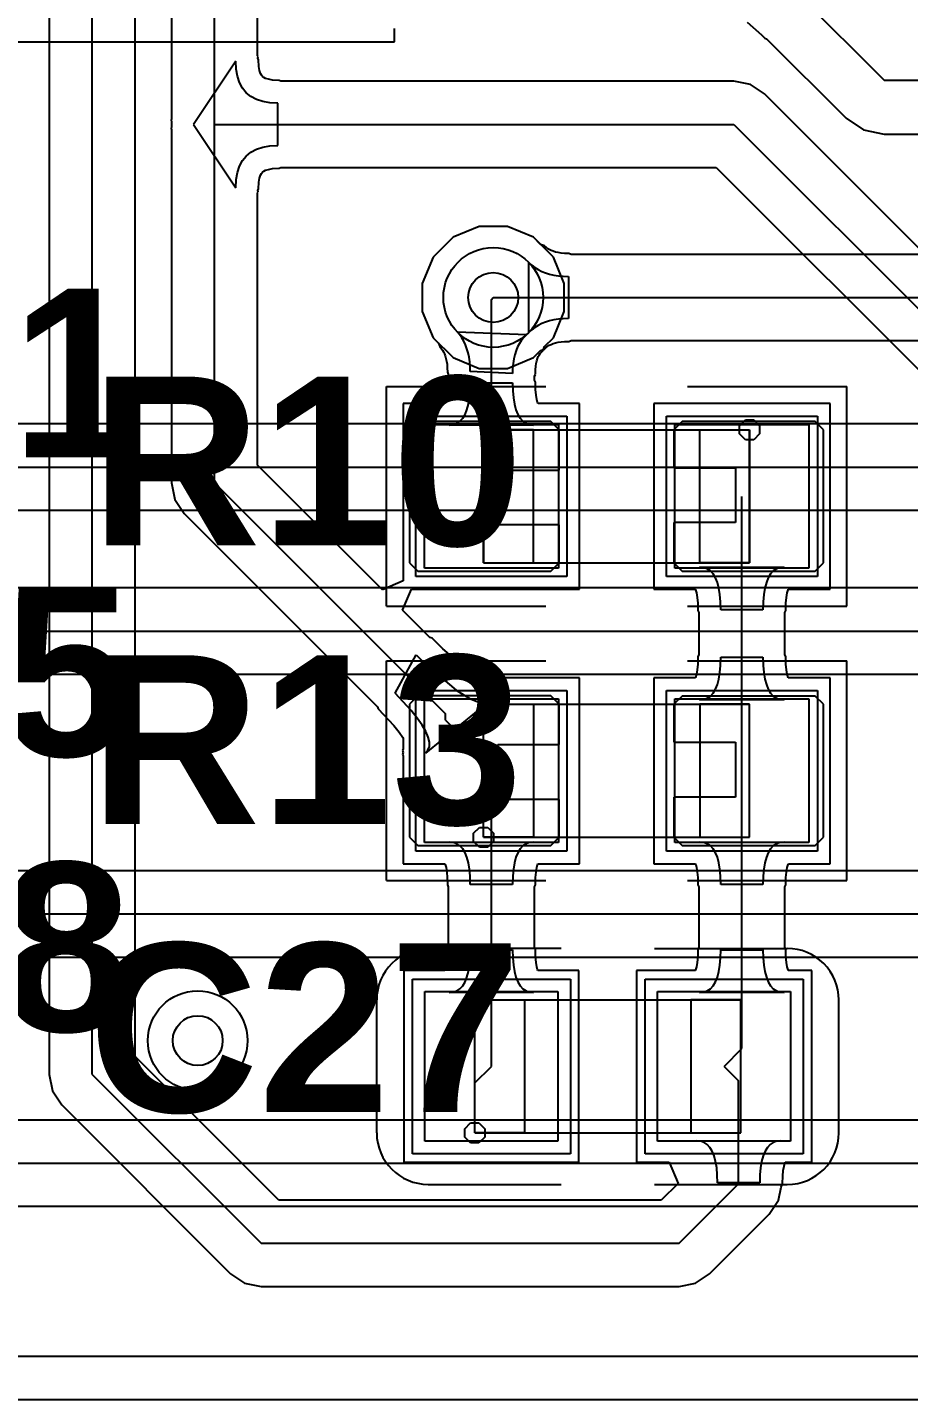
# Model space of a CAD drawing. Extents: x -53 to 82, y -68 to 38.
# Drawn here: x 39.49 to 44.79, y 0 to 8.25 of the extents above; entities that cross this region are included whole.
import ezdxf

# ---------------------------------------------------------------- set-up
doc = ezdxf.new("R2010")
doc.units = 0
for name, color, linetype in [('BOTTOM_LAYER', 5, 'CONTINUOUS'), ('KEEP-OUT_LAYER', 6, 'CONTINUOUS'), ('MECHANICAL_15', 56, 'CONTINUOUS'), ('TOP_LAYER', 1, 'CONTINUOUS'), ('TOP_OVERLAY', 2, 'CONTINUOUS'), ('TOP_PASTE', 8, 'CONTINUOUS'), ('TOP_SOLDER', 216, 'CONTINUOUS')]:
    doc.layers.add(name, color=color, linetype=linetype)
doc.styles.add('ARIAL_BOLD', font='', dxfattribs={"height": 0.2})
doc.styles.get('ARIAL_BOLD').set_extended_font_data('Arial', bold=True)

msp = doc.modelspace()

# ---------------------------------------------------------------- linework, layer by layer
at = {"layer": 'BOTTOM_LAYER'}
for p, q in [((42.2061, 7.0564), (42.0491, 6.9914)), ((42.3759, 7.0564), (42.2061, 7.0564)), ((42.5329, 6.9914), (42.3759, 7.0564)), ((42.0491, 6.9914), (41.929, 6.8713)), ((42.5754, 6.9488), (42.5329, 6.9914)), ((42.5987, 6.9402), (42.5754, 6.9488)), ((42.6108, 6.929), (42.5987, 6.9402)), ((41.929, 6.8713), (41.864, 6.7143)), ((42.6189, 6.9228), (42.6108, 6.929)), ((42.6281, 6.9171), (42.6189, 6.9228)), ((42.6386, 6.9118), (42.6281, 6.9171)), ((42.6508, 6.907), (42.6386, 6.9118)), ((42.6649, 6.9027), (42.6508, 6.907)), ((42.6811, 6.8991), (42.6649, 6.9027)), ((42.6995, 6.8963), (42.6811, 6.8991)), ((42.7201, 6.8945), (42.6995, 6.8963)), ((42.7465, 6.8938), (42.7201, 6.8945)), ((42.7587, 6.8884), (42.7465, 6.8938)), ((52.2826, 6.8884), (42.7587, 6.8884)), ((42.5052, 6.4194), (42.5052, 6.8394)), ((42.5052, 6.8394), (42.5223, 6.8236)), ((42.5223, 6.8236), (42.5408, 6.8095)), ((42.5408, 6.8095), (42.5608, 6.7971)), ((42.5608, 6.7971), (42.5823, 6.7863)), ((42.5823, 6.7863), (42.6053, 6.7771)), ((42.6053, 6.7771), (42.6298, 6.7697)), ((42.6298, 6.7697), (42.6558, 6.7639)), ((41.864, 6.7143), (41.864, 6.5445)), ((42.6558, 6.7639), (42.6833, 6.7597)), ((42.6833, 6.7597), (42.7123, 6.7572)), ((42.7123, 6.7572), (42.7428, 6.7564)), ((42.7428, 6.7564), (42.7428, 6.5024)), ((42.291, 6.6294), (52.3898, 6.6294)), ((41.864, 6.5445), (41.929, 6.3875)), ((42.5408, 6.4493), (42.5223, 6.4352)), ((42.5608, 6.4617), (42.5408, 6.4493)), ((42.5823, 6.4725), (42.5608, 6.4617)), ((42.6053, 6.4817), (42.5823, 6.4725)), ((42.6298, 6.4891), (42.6053, 6.4817)), ((42.6558, 6.4949), (42.6298, 6.4891)), ((42.6833, 6.4991), (42.6558, 6.4949)), ((42.7123, 6.5016), (42.6833, 6.4991)), ((42.7428, 6.5024), (42.7123, 6.5016)), ((41.929, 6.3875), (42.0491, 6.2674)), ((42.5223, 6.4352), (42.5052, 6.4194)), ((42.6508, 6.3518), (42.6649, 6.3561)), ((42.6649, 6.3561), (42.6811, 6.3597)), ((42.6811, 6.3597), (42.6995, 6.3625)), ((42.6995, 6.3625), (42.7201, 6.3643)), ((42.7201, 6.3643), (42.7465, 6.365)), ((42.7465, 6.365), (42.7587, 6.3704)), ((42.7587, 6.3704), (52.3898, 6.3704)), ((42.5329, 6.2674), (42.5754, 6.31)), ((42.5754, 6.31), (42.5987, 6.3186)), ((42.5987, 6.3186), (42.6108, 6.3298)), ((42.6108, 6.3298), (42.6189, 6.336)), ((42.6189, 6.336), (42.6281, 6.3417)), ((42.6281, 6.3417), (42.6386, 6.347)), ((42.6386, 6.347), (42.6508, 6.3518)), ((42.0491, 6.2674), (42.2061, 6.2024)), ((42.2061, 6.2024), (42.3759, 6.2024)), ((42.3759, 6.2024), (42.5329, 6.2674)), ((55.1339, 5.8686), (38.5413, 5.8686)), ((38.434, 5.6096), (55.2412, 5.6096)), ((38.434, 5.3506), (55.2412, 5.3506)), ((54.1423, 4.8818), (31.0388, 4.8818)), ((30.2768, 4.6228), (54.61, 4.6228)), ((31.0388, 4.3638), (54.1423, 4.3638)), ((44.9475, 3.18), (38.3794, 3.18)), ((38.3794, 2.921), (45.4152, 2.921)), ((38.5835, 2.662), (44.9475, 2.662)), ((54.2067, 1.6814), (27.5949, 1.6814)), ((27.4876, 1.4224), (54.6608, 1.4224)), ((27.4876, 1.1634), (54.1764, 1.1634)), ((78.5512, 0.259), (8.3312, 0.259))]:
    msp.add_line(p, q, dxfattribs=at)
for centre, radius in [((42.291, 6.6294), 0.3), ((42.291, 6.6294), 0.15), ((40.513, 2.159), 0.3), ((40.513, 2.159), 0.15)]:
    msp.add_circle(centre, radius, dxfattribs=at)
at = {"layer": 'KEEP-OUT_LAYER'}
msp.add_line((3.0223, 0), (78.5512, 0), dxfattribs=at)
at = {"layer": 'MECHANICAL_15'}
for p, q in [((43.7732, 5.858), (43.8083, 5.8932)), ((43.8083, 5.8932), (43.858, 5.8932)), ((43.858, 5.8932), (43.8931, 5.858)), ((42.2331, 5.8331), (43.8331, 5.8331)), ((42.2331, 5.0331), (42.2331, 5.8331)), ((42.2331, 5.8331), (42.2331, 5.8331)), ((42.2331, 5.8331), (42.2331, 5.0331)), ((42.5331, 5.8331), (42.2331, 5.8331)), ((42.5331, 5.0331), (42.5331, 5.8331)), ((43.5331, 5.0331), (43.5331, 5.8331)), ((43.5331, 5.8331), (43.8331, 5.8331)), ((43.7732, 5.8332), (43.7732, 5.858)), ((43.7732, 5.8332), (43.7732, 5.8332)), ((43.7732, 5.8084), (43.7732, 5.8332)), ((43.8083, 5.7732), (43.7732, 5.8084)), ((43.8331, 5.0331), (43.8331, 5.8331)), ((43.8331, 5.8331), (43.8331, 5.8331)), ((43.8331, 5.8331), (43.8331, 5.0331)), ((43.8931, 5.8084), (43.858, 5.7732)), ((43.8931, 5.858), (43.8931, 5.8332)), ((43.8931, 5.8332), (43.8931, 5.8084)), ((43.858, 5.7732), (43.8083, 5.7732)), ((42.2331, 5.0331), (43.8331, 5.0331)), ((42.2331, 5.0331), (42.5331, 5.0331)), ((43.8331, 5.0331), (43.5331, 5.0331)), ((42.2331, 4.1821), (43.8331, 4.1821)), ((42.2331, 3.3821), (42.2331, 4.1821)), ((42.2331, 3.3821), (42.2331, 4.1821)), ((42.2331, 4.1821), (42.5331, 4.1821)), ((42.5331, 4.1821), (42.5331, 3.3821)), ((43.8331, 4.1821), (43.5331, 4.1821)), ((43.5331, 4.1821), (43.5331, 3.3821)), ((43.8331, 3.3821), (43.8331, 4.1821)), ((43.8331, 3.3821), (43.8331, 4.1821)), ((42.173, 3.4069), (42.2081, 3.4421)), ((42.173, 3.3821), (42.173, 3.4069)), ((42.2081, 3.4421), (42.2578, 3.4421)), ((42.2578, 3.4421), (42.2929, 3.4069)), ((42.2929, 3.4069), (42.2929, 3.3821)), ((42.173, 3.3573), (42.173, 3.3821)), ((42.2081, 3.3221), (42.173, 3.3573)), ((42.2578, 3.3221), (42.2081, 3.3221)), ((42.2331, 3.3821), (43.8331, 3.3821)), ((42.2331, 3.3821), (42.2331, 3.3821)), ((42.5331, 3.3821), (42.2331, 3.3821)), ((42.2929, 3.3573), (42.2578, 3.3221)), ((42.2929, 3.3821), (42.2929, 3.3821)), ((42.2929, 3.3821), (42.2929, 3.3573)), ((43.5331, 3.3821), (43.8331, 3.3821)), ((43.8331, 3.3821), (43.8331, 3.3821)), ((42.1797, 1.6041), (42.1797, 2.4041)), ((42.1797, 2.4041), (43.7797, 2.4041)), ((42.1797, 1.6041), (42.1797, 2.4041)), ((42.1797, 2.4041), (42.4797, 2.4041)), ((42.4797, 2.4041), (42.4797, 1.6041)), ((43.7797, 2.4041), (43.4797, 2.4041)), ((43.4797, 2.4041), (43.4797, 1.6041)), ((43.7797, 1.6041), (43.7797, 2.4041)), ((43.7797, 1.6041), (43.7797, 2.4041)), ((42.1197, 1.6289), (42.1548, 1.6641)), ((42.1548, 1.6641), (42.2045, 1.6641)), ((42.2045, 1.6641), (42.2396, 1.6289)), ((42.1197, 1.6041), (42.1197, 1.6289)), ((42.1197, 1.5793), (42.1197, 1.6041)), ((42.1548, 1.5441), (42.1197, 1.5793)), ((42.1797, 1.6041), (43.7797, 1.6041)), ((42.1797, 1.6041), (42.1797, 1.6041)), ((42.4797, 1.6041), (42.1797, 1.6041)), ((42.2396, 1.5793), (42.2045, 1.5441)), ((42.2396, 1.6289), (42.2396, 1.6041)), ((42.2396, 1.6041), (42.2396, 1.6041)), ((42.2396, 1.6041), (42.2396, 1.5793)), ((43.4797, 1.6041), (43.7797, 1.6041)), ((43.7797, 1.6041), (43.7797, 1.6041)), ((42.2045, 1.5441), (42.1548, 1.5441))]:
    msp.add_line(p, q, dxfattribs=at)
at = {"layer": 'TOP_LAYER'}
for p, q in [((39.619, 9.6698), (39.619, 1.9558)), ((39.878, 1.9558), (39.878, 9.6698)), ((40.137, 2.0631), (40.137, 9.5625)), ((40.3556, 9.1364), (40.3556, 7.702)), ((40.6146, 7.6708), (40.6146, 9.1364)), ((40.8736, 8.083), (40.8736, 9.0291)), ((43.8404, 8.7376), (44.642, 7.936)), ((43.8177, 8.2852), (43.9044, 8.2096)), ((43.9044, 8.2096), (43.9256, 8.1886)), ((43.9256, 8.1886), (43.9357, 8.1845)), ((43.9357, 8.1845), (44.4131, 7.7071)), ((40.7416, 8.0518), (40.4876, 7.6708)), ((40.7441, 8.0035), (40.7416, 8.0518)), ((40.8764, 8.0788), (40.8736, 8.083)), ((40.8744, 8.0685), (40.8764, 8.0788)), ((40.8789, 8.059), (40.8744, 8.0685)), ((40.881, 8.0192), (40.8789, 8.059)), ((40.8854, 7.9942), (40.881, 8.0192)), ((40.7518, 7.9604), (40.7441, 8.0035)), ((40.7645, 7.9223), (40.7518, 7.9604)), ((40.8911, 7.977), (40.8854, 7.9942)), ((40.897, 7.9661), (40.8911, 7.977)), ((40.9028, 7.959), (40.897, 7.9661)), ((40.9099, 7.9532), (40.9028, 7.959)), ((40.9208, 7.9473), (40.9099, 7.9532)), ((40.938, 7.9416), (40.9208, 7.9473)), ((40.963, 7.9372), (40.938, 7.9416)), ((41.0028, 7.9351), (40.963, 7.9372)), ((41.0139, 7.9298), (41.0028, 7.9351)), ((43.7388, 7.9298), (41.0139, 7.9298)), ((43.8379, 7.9101), (43.7388, 7.9298)), ((44.642, 7.936), (45.974, 7.936)), ((40.7822, 7.8892), (40.7645, 7.9223)), ((40.8051, 7.8613), (40.7822, 7.8892)), ((40.833, 7.8384), (40.8051, 7.8613)), ((43.9219, 7.8539), (43.8379, 7.9101)), ((45.2855, 6.4904), (43.9219, 7.8539)), ((40.8661, 7.8207), (40.833, 7.8384)), ((40.9042, 7.808), (40.8661, 7.8207)), ((40.9473, 7.8003), (40.9042, 7.808)), ((40.9956, 7.7978), (40.9473, 7.8003)), ((40.9956, 7.5438), (40.9956, 7.7978)), ((40.3556, 7.702), (40.3528, 7.6978)), ((40.3528, 7.6978), (40.3556, 7.6835)), ((40.3556, 7.6835), (40.3556, 7.6581)), ((44.4131, 7.7071), (44.5181, 7.6369)), ((40.3556, 7.6581), (40.3528, 7.6438)), ((40.3528, 7.6438), (40.3556, 7.6396)), ((40.3556, 7.6396), (40.3556, 5.5134)), ((40.4876, 7.6708), (40.4876, 7.6708)), ((40.4876, 7.6708), (40.4876, 7.6708)), ((40.4876, 7.6708), (40.4876, 7.6708)), ((40.4876, 7.6708), (40.4876, 7.6708)), ((40.4876, 7.6708), (40.4876, 7.6708)), ((40.4876, 7.6708), (40.4876, 7.6708)), ((40.4876, 7.6708), (40.4876, 7.6708)), ((40.4876, 7.6708), (40.4876, 7.6708)), ((40.4876, 7.6708), (40.4876, 7.6708)), ((40.4876, 7.6708), (40.4876, 7.6708)), ((40.4876, 7.6708), (40.7416, 7.2898)), ((40.6146, 5.5134), (40.6146, 7.6708)), ((40.6146, 7.6708), (43.7388, 7.6708)), ((43.7388, 7.6708), (45.1828, 6.2268)), ((44.5181, 7.6369), (44.642, 7.6123)), ((44.642, 7.6123), (45.133, 7.6123)), ((40.833, 7.5032), (40.8661, 7.5209)), ((40.8661, 7.5209), (40.9042, 7.5336)), ((40.9042, 7.5336), (40.9473, 7.5413)), ((40.9473, 7.5413), (40.9956, 7.5438)), ((40.7645, 7.4193), (40.7822, 7.4524)), ((40.7822, 7.4524), (40.8051, 7.4803)), ((40.8051, 7.4803), (40.833, 7.5032)), ((40.7441, 7.3381), (40.7518, 7.3812)), ((40.7518, 7.3812), (40.7645, 7.4193)), ((40.881, 7.3224), (40.8854, 7.3474)), ((40.8854, 7.3474), (40.8911, 7.3646)), ((40.8911, 7.3646), (40.897, 7.3755)), ((40.897, 7.3755), (40.9028, 7.3826)), ((40.9028, 7.3826), (40.9099, 7.3884)), ((40.9099, 7.3884), (40.9208, 7.3943)), ((40.9208, 7.3943), (40.938, 7.4)), ((40.938, 7.4), (40.963, 7.4044)), ((40.963, 7.4044), (41.0028, 7.4065)), ((41.0028, 7.4065), (41.0139, 7.4118)), ((41.0139, 7.4118), (43.6315, 7.4118)), ((43.6315, 7.4118), (44.9997, 6.0437)), ((40.7416, 7.2898), (40.7441, 7.3381)), ((40.8744, 7.2731), (40.8789, 7.2826)), ((40.8764, 7.2628), (40.8744, 7.2731)), ((40.8789, 7.2826), (40.881, 7.3224)), ((40.8736, 7.2586), (40.8764, 7.2628)), ((40.8736, 5.6206), (40.8736, 7.2586)), ((42.2061, 7.0564), (42.0491, 6.9914)), ((42.3759, 7.0564), (42.2061, 7.0564)), ((42.5329, 6.9914), (42.3759, 7.0564)), ((42.0491, 6.9914), (41.929, 6.8713)), ((42.653, 6.8713), (42.5329, 6.9914)), ((41.929, 6.8713), (41.864, 6.7143)), ((42.718, 6.7143), (42.653, 6.8713)), ((41.864, 6.7143), (41.864, 6.5445)), ((42.718, 6.5445), (42.718, 6.7143)), ((42.2797, 6.6181), (42.291, 6.6294)), ((42.2797, 5.4331), (42.2797, 6.6181)), ((41.864, 6.5445), (41.929, 6.3875)), ((42.653, 6.3875), (42.718, 6.5445)), ((41.929, 6.3875), (41.962, 6.3545)), ((42.0882, 6.4057), (42.0731, 6.4232)), ((42.0731, 6.4232), (42.4928, 6.4074)), ((42.1017, 6.3867), (42.0882, 6.4057)), ((42.1137, 6.3663), (42.1017, 6.3867)), ((42.124, 6.3444), (42.1137, 6.3663)), ((42.4618, 6.373), (42.4489, 6.3534)), ((42.4764, 6.391), (42.4618, 6.373)), ((42.4928, 6.4074), (42.4764, 6.391)), ((42.6002, 6.3348), (42.653, 6.3875)), ((41.962, 6.3545), (41.969, 6.3335)), ((41.969, 6.3335), (41.98, 6.3207)), ((41.98, 6.3207), (41.9862, 6.3119)), ((41.9862, 6.3119), (41.992, 6.302)), ((41.992, 6.302), (41.9974, 6.2907)), ((41.9974, 6.2907), (42.0023, 6.2777)), ((42.0023, 6.2777), (42.0066, 6.2629)), ((42.1328, 6.3211), (42.124, 6.3444)), ((42.14, 6.2964), (42.1328, 6.3211)), ((42.1455, 6.2703), (42.14, 6.2964)), ((42.4205, 6.2853), (42.4145, 6.2595)), ((42.4282, 6.3096), (42.4205, 6.2853)), ((42.4377, 6.3323), (42.4282, 6.3096)), ((42.4489, 6.3534), (42.4377, 6.3323)), ((42.5574, 6.2621), (42.5621, 6.2735)), ((42.5621, 6.2735), (42.5673, 6.2832)), ((42.5673, 6.2832), (42.5728, 6.2916)), ((42.5728, 6.2916), (42.5787, 6.2989)), ((42.5787, 6.2989), (42.5902, 6.3104)), ((42.5902, 6.3104), (42.6002, 6.3348)), ((42.0066, 6.2629), (42.0101, 6.2461)), ((42.0101, 6.2461), (42.0129, 6.2272)), ((42.0129, 6.2272), (42.0146, 6.2062)), ((42.0146, 6.2062), (42.0153, 6.1796)), ((42.1495, 6.2427), (42.1455, 6.2703)), ((42.1519, 6.2136), (42.1495, 6.2427)), ((42.1527, 6.1832), (42.1519, 6.2136)), ((42.4076, 6.2031), (42.4067, 6.1726)), ((42.4102, 6.2321), (42.4076, 6.2031)), ((42.4145, 6.2595), (42.4102, 6.2321)), ((42.5441, 6.1687), (42.5449, 6.1951)), ((42.5449, 6.1951), (42.5467, 6.2153)), ((42.5467, 6.2153), (42.5495, 6.2332)), ((42.5495, 6.2332), (42.5531, 6.2487)), ((42.5531, 6.2487), (42.5574, 6.2621)), ((42.0153, 6.1197), (42.0141, 6.0757)), ((42.0153, 6.1796), (42.0207, 6.1674)), ((42.0207, 6.1319), (42.0153, 6.1197)), ((42.0207, 6.1674), (42.0207, 6.1319)), ((42.1514, 6.0678), (42.1527, 6.1161)), ((42.4067, 6.1726), (42.1527, 6.1832)), ((42.1527, 6.1161), (42.4067, 6.1161)), ((42.4067, 6.1161), (42.408, 6.0678)), ((42.5387, 6.1553), (42.5441, 6.1669)), ((42.5387, 6.1319), (42.5387, 6.1553)), ((42.5441, 6.1197), (42.5387, 6.1319)), ((42.5437, 6.1678), (42.5441, 6.1687)), ((42.5441, 6.1669), (42.5437, 6.1678)), ((42.5453, 6.0757), (42.5441, 6.1197)), ((42.0112, 6.042), (42.0068, 6.0158)), ((42.0141, 6.0757), (42.0112, 6.042)), ((42.1476, 6.0247), (42.1514, 6.0678)), ((42.408, 6.0678), (42.4118, 6.0247)), ((42.5483, 6.042), (42.5453, 6.0757)), ((42.5526, 6.0158), (42.5483, 6.042)), ((41.9991, 5.9921), (41.7495, 5.9921)), ((41.7495, 5.9921), (41.7495, 4.9888)), ((41.9998, 5.9926), (41.9991, 5.9921)), ((42.0019, 5.9976), (41.9998, 5.9926)), ((42.0068, 6.0158), (42.0019, 5.9976)), ((42.121, 5.9256), (42.1324, 5.9535)), ((42.1324, 5.9535), (42.1413, 5.9866)), ((42.1413, 5.9866), (42.1476, 6.0247)), ((42.4118, 6.0247), (42.4181, 5.9866)), ((42.4181, 5.9866), (42.427, 5.9535)), ((42.427, 5.9535), (42.4385, 5.9256)), ((42.5575, 5.9976), (42.5526, 6.0158)), ((42.5596, 5.9926), (42.5575, 5.9976)), ((42.5604, 5.9921), (42.5596, 5.9926)), ((42.8099, 5.9921), (42.5604, 5.9921)), ((42.8099, 4.8741), (42.8099, 5.9921)), ((44.3167, 5.9921), (43.2562, 5.9921)), ((43.2562, 5.9921), (43.2562, 4.8741)), ((44.3167, 4.8741), (44.3167, 5.9921)), ((41.8765, 5.0011), (41.8765, 5.8651)), ((41.8765, 5.8651), (42.6829, 5.8651)), ((42.0257, 5.8621), (42.0498, 5.8646)), ((42.5337, 5.8621), (42.0257, 5.8621)), ((42.0498, 5.8646), (42.0714, 5.8723)), ((42.0714, 5.8723), (42.0905, 5.885)), ((42.0905, 5.885), (42.107, 5.9027)), ((42.107, 5.9027), (42.121, 5.9256)), ((42.4385, 5.9256), (42.4524, 5.9027)), ((42.4524, 5.9027), (42.4689, 5.885)), ((42.4689, 5.885), (42.488, 5.8723)), ((42.488, 5.8723), (42.5096, 5.8646)), ((42.5096, 5.8646), (42.5337, 5.8621)), ((42.6829, 5.8651), (42.6829, 5.0011)), ((43.3832, 5.0011), (43.3832, 5.8651)), ((43.3832, 5.8651), (44.1897, 5.8651)), ((44.1897, 5.8651), (44.1897, 5.0011)), ((41.6242, 4.87), (40.8736, 5.6206)), ((40.3556, 5.5134), (40.3753, 5.4143)), ((40.6146, 5.5134), (42.0035, 4.1245)), ((40.3753, 5.4143), (40.4315, 5.3302)), ((43.7864, 3.7821), (43.7864, 5.4331)), ((40.4315, 5.3302), (41.5948, 4.1669)), ((41.7495, 4.9888), (41.7495, 4.9244)), ((42.6829, 5.0011), (41.8765, 5.0011)), ((44.1897, 5.0011), (43.3832, 5.0011)), ((43.5566, 5.0047), (43.5324, 5.0072)), ((43.5324, 5.0072), (44.0404, 5.0072)), ((43.5782, 4.997), (43.5566, 5.0047)), ((43.5972, 4.9841), (43.5782, 4.997)), ((43.6137, 4.9661), (43.5972, 4.9841)), ((43.6277, 4.943), (43.6137, 4.9661)), ((43.9592, 4.9661), (43.9452, 4.943)), ((43.9757, 4.9841), (43.9592, 4.9661)), ((43.9947, 4.997), (43.9757, 4.9841)), ((44.0163, 5.0047), (43.9947, 4.997)), ((44.0404, 5.0072), (44.0163, 5.0047)), ((41.7495, 4.9244), (41.6242, 4.87)), ((41.7454, 4.7488), (41.7997, 4.8741)), ((41.7997, 4.8741), (41.8557, 4.8741)), ((41.8557, 4.8741), (42.8099, 4.8741)), ((43.2562, 4.8741), (43.5072, 4.8741)), ((43.5072, 4.8741), (43.5085, 4.8711)), ((43.5085, 4.8711), (43.5135, 4.8524)), ((43.6391, 4.9147), (43.6277, 4.943)), ((43.648, 4.8813), (43.6391, 4.9147)), ((43.6544, 4.8427), (43.648, 4.8813)), ((43.9249, 4.8813), (43.9185, 4.8427)), ((43.9338, 4.9147), (43.9249, 4.8813)), ((43.9452, 4.943), (43.9338, 4.9147)), ((44.0594, 4.8524), (44.0644, 4.8711)), ((44.0644, 4.8711), (44.0656, 4.8741)), ((44.0656, 4.8741), (44.3167, 4.8741)), ((43.5135, 4.8524), (43.5179, 4.8255)), ((43.5179, 4.8255), (43.5209, 4.7913)), ((43.5209, 4.7913), (43.522, 4.7466)), ((43.6582, 4.799), (43.6544, 4.8427)), ((43.6594, 4.7502), (43.6582, 4.799)), ((43.9147, 4.799), (43.9134, 4.7502)), ((43.9185, 4.8427), (43.9147, 4.799)), ((44.0509, 4.7466), (44.052, 4.7913)), ((44.052, 4.7913), (44.055, 4.8255)), ((44.055, 4.8255), (44.0594, 4.8524)), ((41.9101, 4.5841), (41.7454, 4.7488)), ((43.522, 4.7466), (43.5275, 4.7344)), ((43.5275, 4.7344), (43.5275, 4.4809)), ((43.9134, 4.7502), (43.6594, 4.7502)), ((44.0454, 4.7344), (44.0509, 4.7466)), ((44.0454, 4.4809), (44.0454, 4.7344)), ((41.923, 4.579), (41.9101, 4.5841)), ((41.9873, 4.5163), (41.923, 4.579)), ((41.6999, 4.2484), (41.8271, 4.4805)), ((41.8271, 4.4805), (41.8948, 4.4145)), ((42.1504, 4.3783), (41.9873, 4.5163)), ((43.522, 4.4687), (43.5209, 4.424)), ((43.5275, 4.4809), (43.522, 4.4687)), ((43.6582, 4.4163), (43.6594, 4.4651)), ((43.6594, 4.4651), (43.9134, 4.4651)), ((43.9134, 4.4651), (43.9147, 4.4163)), ((44.0509, 4.4687), (44.0454, 4.4809)), ((44.052, 4.424), (44.0509, 4.4687)), ((41.8948, 4.4145), (42.0676, 4.2682)), ((42.186, 4.3546), (42.1504, 4.3783)), ((43.5179, 4.3898), (43.5135, 4.3629)), ((43.5209, 4.424), (43.5179, 4.3898)), ((43.6544, 4.3726), (43.6582, 4.4163)), ((43.9147, 4.4163), (43.9185, 4.3726)), ((44.055, 4.3898), (44.052, 4.424)), ((44.0594, 4.3629), (44.055, 4.3898)), ((42.2108, 4.3411), (42.186, 4.3546)), ((42.2782, 4.3411), (42.2108, 4.3411)), ((42.2904, 4.3448), (42.2782, 4.3411)), ((42.2971, 4.3411), (42.2904, 4.3448)), ((42.8099, 4.3411), (42.2971, 4.3411)), ((42.8099, 3.2231), (42.8099, 4.3411)), ((43.5072, 4.3411), (43.2562, 4.3411)), ((43.2562, 4.3411), (43.2562, 3.2231)), ((43.5085, 4.3442), (43.5072, 4.3411)), ((43.5135, 4.3629), (43.5085, 4.3442)), ((43.6277, 4.2723), (43.6391, 4.3006)), ((43.6391, 4.3006), (43.648, 4.334)), ((43.648, 4.334), (43.6544, 4.3726)), ((43.9185, 4.3726), (43.9249, 4.334)), ((43.9249, 4.334), (43.9338, 4.3006)), ((43.9338, 4.3006), (43.9452, 4.2723)), ((44.0644, 4.3442), (44.0594, 4.3629)), ((44.0656, 4.3411), (44.0644, 4.3442)), ((44.3167, 4.3411), (44.0656, 4.3411)), ((44.3167, 3.2231), (44.3167, 4.3411)), ((41.7969, 4.1444), (41.6999, 4.2484)), ((41.8765, 4.2141), (42.6829, 4.2141)), ((41.8765, 3.3501), (41.8765, 4.2141)), ((42.0676, 4.2682), (42.1151, 4.2367)), ((42.1151, 4.2367), (42.1574, 4.2137)), ((42.1574, 4.2137), (42.1947, 4.1994)), ((42.6829, 4.2141), (42.6829, 3.3501)), ((43.3832, 4.2141), (44.1897, 4.2141)), ((43.3832, 3.3501), (43.3832, 4.2141)), ((43.5324, 4.2081), (43.5566, 4.2106)), ((43.5566, 4.2106), (43.5782, 4.2183)), ((43.5782, 4.2183), (43.5972, 4.2312)), ((43.5972, 4.2312), (43.6137, 4.2492)), ((43.6137, 4.2492), (43.6277, 4.2723)), ((43.9452, 4.2723), (43.9592, 4.2492)), ((43.9592, 4.2492), (43.9757, 4.2312)), ((43.9757, 4.2312), (43.9947, 4.2183)), ((43.9947, 4.2183), (44.0163, 4.2106)), ((44.0163, 4.2106), (44.0404, 4.2081)), ((44.1897, 4.2141), (44.1897, 3.3501)), ((41.5948, 4.1669), (41.5994, 4.1547)), ((41.5994, 4.1547), (41.693, 4.0542)), ((41.834, 4.0984), (41.7969, 4.1444)), ((42.2761, 4.2081), (41.8826, 3.8892)), ((42.1947, 4.1994), (42.2269, 4.1937)), ((42.2269, 4.1937), (42.254, 4.1966)), ((42.254, 4.1966), (42.2761, 4.2081)), ((44.0404, 4.2081), (43.5324, 4.2081)), ((41.693, 4.0542), (41.7243, 4.0155)), ((41.8636, 4.0565), (41.834, 4.0984)), ((41.8857, 4.0186), (41.8636, 4.0565)), ((42.0035, 4.0871), (42.0035, 4.1245)), ((42.0035, 4.0871), (42.2754, 3.8152)), ((41.7243, 4.0155), (41.7478, 3.9822)), ((41.7478, 3.9822), (41.7495, 3.9793)), ((41.7495, 3.9793), (41.7495, 3.9102)), ((41.9002, 3.9846), (41.8857, 4.0186)), ((41.9071, 3.9548), (41.9002, 3.9846)), ((41.7493, 3.8921), (41.7454, 3.8807)), ((41.7454, 3.8807), (41.7495, 3.8723)), ((41.7495, 3.9102), (41.7458, 3.9036)), ((41.7458, 3.9036), (41.7493, 3.8921)), ((41.8826, 3.8892), (41.8983, 3.9071)), ((41.8983, 3.9071), (41.9065, 3.9289)), ((41.9065, 3.9289), (41.9071, 3.9548)), ((41.7495, 3.8723), (41.7495, 3.2231)), ((42.2754, 3.8152), (42.3128, 3.8152)), ((42.2797, 2.0041), (42.2797, 3.7821)), ((43.7864, 2.1108), (43.7864, 3.7821)), ((42.6829, 3.3501), (41.8765, 3.3501)), ((42.0498, 3.3507), (42.0257, 3.3532)), ((42.0257, 3.3532), (42.5337, 3.3532)), ((42.0714, 3.343), (42.0498, 3.3507)), ((42.0905, 3.3303), (42.0714, 3.343)), ((42.107, 3.3126), (42.0905, 3.3303)), ((42.121, 3.2897), (42.107, 3.3126)), ((42.4524, 3.3126), (42.4385, 3.2897)), ((42.4689, 3.3303), (42.4524, 3.3126)), ((42.488, 3.343), (42.4689, 3.3303)), ((42.5096, 3.3507), (42.488, 3.343)), ((42.5337, 3.3532), (42.5096, 3.3507)), ((44.1897, 3.3501), (43.3832, 3.3501)), ((43.5566, 3.3507), (43.5324, 3.3532)), ((43.5324, 3.3532), (44.0404, 3.3532)), ((43.5782, 3.343), (43.5566, 3.3507)), ((43.5972, 3.3303), (43.5782, 3.343)), ((43.6137, 3.3126), (43.5972, 3.3303)), ((43.6277, 3.2897), (43.6137, 3.3126)), ((43.9592, 3.3126), (43.9452, 3.2897)), ((43.9757, 3.3303), (43.9592, 3.3126)), ((43.9947, 3.343), (43.9757, 3.3303)), ((44.0163, 3.3507), (43.9947, 3.343)), ((44.0404, 3.3532), (44.0163, 3.3507)), ((41.7495, 3.2231), (41.9991, 3.2231)), ((41.9991, 3.2231), (41.9998, 3.2227)), ((41.9998, 3.2227), (42.0019, 3.2177)), ((42.1324, 3.2618), (42.121, 3.2897)), ((42.1413, 3.2287), (42.1324, 3.2618)), ((42.1476, 3.1906), (42.1413, 3.2287)), ((42.4181, 3.2287), (42.4118, 3.1906)), ((42.427, 3.2618), (42.4181, 3.2287)), ((42.4385, 3.2897), (42.427, 3.2618)), ((42.5575, 3.2177), (42.5596, 3.2227)), ((42.5596, 3.2227), (42.5604, 3.2231)), ((42.5604, 3.2231), (42.8099, 3.2231)), ((43.2562, 3.2231), (43.5058, 3.2231)), ((43.5058, 3.2231), (43.5066, 3.2227)), ((43.5066, 3.2227), (43.5086, 3.2177)), ((43.6391, 3.2618), (43.6277, 3.2897)), ((43.648, 3.2287), (43.6391, 3.2618)), ((43.6544, 3.1906), (43.648, 3.2287)), ((43.9249, 3.2287), (43.9185, 3.1906)), ((43.9338, 3.2618), (43.9249, 3.2287)), ((43.9452, 3.2897), (43.9338, 3.2618)), ((44.0643, 3.2177), (44.0663, 3.2227)), ((44.0663, 3.2227), (44.0671, 3.2231)), ((44.0671, 3.2231), (44.3167, 3.2231)), ((42.0019, 3.2177), (42.0068, 3.1995)), ((42.0068, 3.1995), (42.0112, 3.1733)), ((42.0112, 3.1733), (42.0141, 3.1396)), ((42.0141, 3.1396), (42.0153, 3.0956)), ((42.1514, 3.1475), (42.1476, 3.1906)), ((42.1527, 3.0992), (42.1514, 3.1475)), ((42.408, 3.1475), (42.4067, 3.0992)), ((42.4118, 3.1906), (42.408, 3.1475)), ((42.5441, 3.0956), (42.5453, 3.1396)), ((42.5453, 3.1396), (42.5483, 3.1733)), ((42.5483, 3.1733), (42.5526, 3.1995)), ((42.5526, 3.1995), (42.5575, 3.2177)), ((43.5086, 3.2177), (43.5135, 3.1995)), ((43.5135, 3.1995), (43.5179, 3.1733)), ((43.5179, 3.1733), (43.5209, 3.1396)), ((43.5209, 3.1396), (43.522, 3.0956)), ((43.6582, 3.1475), (43.6544, 3.1906)), ((43.6594, 3.0992), (43.6582, 3.1475)), ((43.9147, 3.1475), (43.9134, 3.0992)), ((43.9185, 3.1906), (43.9147, 3.1475)), ((44.0509, 3.0956), (44.052, 3.1396)), ((44.052, 3.1396), (44.055, 3.1733)), ((44.055, 3.1733), (44.0594, 3.1995)), ((44.0594, 3.1995), (44.0643, 3.2177)), ((42.0153, 3.0956), (42.0207, 3.0834)), ((42.0207, 3.0834), (42.0207, 2.7209)), ((42.4067, 3.0992), (42.1527, 3.0992)), ((42.5387, 3.0834), (42.5441, 3.0956)), ((42.5387, 2.7209), (42.5387, 3.0834)), ((43.522, 3.0956), (43.5275, 3.0834)), ((43.5275, 3.0834), (43.5275, 2.7209)), ((43.9134, 3.0992), (43.6594, 3.0992)), ((44.0454, 3.0834), (44.0509, 3.0956)), ((44.0454, 2.7209), (44.0454, 3.0834)), ((42.0141, 2.664), (42.0111, 2.6297)), ((42.0153, 2.7087), (42.0141, 2.664)), ((42.0207, 2.7209), (42.0153, 2.7087)), ((42.1476, 2.6126), (42.1514, 2.6563)), ((42.1514, 2.6563), (42.1527, 2.7051)), ((42.1527, 2.7051), (42.4067, 2.7051)), ((42.4067, 2.7051), (42.408, 2.6563)), ((42.408, 2.6563), (42.4118, 2.6126)), ((42.5441, 2.7087), (42.5387, 2.7209)), ((42.5453, 2.664), (42.5441, 2.7087)), ((42.5483, 2.6298), (42.5453, 2.664)), ((43.5209, 2.664), (43.5179, 2.6297)), ((43.522, 2.7087), (43.5209, 2.664)), ((43.5275, 2.7209), (43.522, 2.7087)), ((43.6544, 2.6126), (43.6582, 2.6563)), ((43.6582, 2.6563), (43.6594, 2.7051)), ((43.6594, 2.7051), (43.9134, 2.7051)), ((43.9134, 2.7051), (43.9147, 2.6563)), ((43.9147, 2.6563), (43.9185, 2.6126)), ((44.0509, 2.7087), (44.0454, 2.7209)), ((44.052, 2.664), (44.0509, 2.7087)), ((44.055, 2.6298), (44.052, 2.664)), ((42.0005, 2.5811), (41.7527, 2.5811)), ((41.7527, 2.5811), (41.7527, 1.4271)), ((42.0017, 2.5842), (42.0005, 2.5811)), ((42.0067, 2.6029), (42.0017, 2.5842)), ((42.0111, 2.6297), (42.0067, 2.6029)), ((42.1324, 2.5406), (42.1413, 2.574)), ((42.1413, 2.574), (42.1476, 2.6126)), ((42.4118, 2.6126), (42.4181, 2.574)), ((42.4181, 2.574), (42.427, 2.5406)), ((42.5527, 2.6029), (42.5483, 2.6298)), ((42.5577, 2.5842), (42.5527, 2.6029)), ((42.5589, 2.5811), (42.5577, 2.5842)), ((42.8067, 2.5811), (42.5589, 2.5811)), ((42.8067, 1.4271), (42.8067, 2.5811)), ((43.5072, 2.5811), (43.1528, 2.5811)), ((43.1528, 2.5811), (43.1528, 1.4271)), ((43.5085, 2.5842), (43.5072, 2.5811)), ((43.5135, 2.6029), (43.5085, 2.5842)), ((43.5179, 2.6297), (43.5135, 2.6029)), ((43.6391, 2.5406), (43.648, 2.574)), ((43.648, 2.574), (43.6544, 2.6126)), ((43.9185, 2.6126), (43.9249, 2.574)), ((43.9249, 2.574), (43.9338, 2.5406)), ((44.0594, 2.6029), (44.055, 2.6298)), ((44.0644, 2.5842), (44.0594, 2.6029)), ((44.0656, 2.5811), (44.0644, 2.5842)), ((44.2068, 2.5811), (44.0656, 2.5811)), ((44.2068, 1.4271), (44.2068, 2.5811)), ((42.0905, 2.4712), (42.107, 2.4892)), ((42.107, 2.4892), (42.121, 2.5123)), ((42.121, 2.5123), (42.1324, 2.5406)), ((42.427, 2.5406), (42.4385, 2.5123)), ((42.4385, 2.5123), (42.4524, 2.4892)), ((42.4524, 2.4892), (42.4689, 2.4712)), ((43.5972, 2.4712), (43.6137, 2.4892)), ((43.6137, 2.4892), (43.6277, 2.5123)), ((43.6277, 2.5123), (43.6391, 2.5406)), ((43.9338, 2.5406), (43.9452, 2.5123)), ((43.9452, 2.5123), (43.9592, 2.4892)), ((43.9592, 2.4892), (43.9757, 2.4712)), ((41.8797, 2.4541), (42.6797, 2.4541)), ((41.8797, 1.5541), (41.8797, 2.4541)), ((42.0257, 2.448), (42.0498, 2.4506)), ((42.5337, 2.448), (42.0257, 2.448)), ((42.0498, 2.4506), (42.0714, 2.4583)), ((42.0714, 2.4583), (42.0905, 2.4712)), ((42.4689, 2.4712), (42.488, 2.4583)), ((42.488, 2.4583), (42.5096, 2.4506)), ((42.5096, 2.4506), (42.5337, 2.448)), ((42.6797, 2.4541), (42.6797, 1.5541)), ((43.2798, 2.4541), (44.0798, 2.4541)), ((43.2798, 1.5541), (43.2798, 2.4541)), ((43.5324, 2.448), (43.5566, 2.4506)), ((44.0404, 2.448), (43.5324, 2.448)), ((43.5566, 2.4506), (43.5782, 2.4583)), ((43.5782, 2.4583), (43.5972, 2.4712)), ((43.9757, 2.4712), (43.9947, 2.4583)), ((43.9947, 2.4583), (44.0163, 2.4506)), ((44.0163, 2.4506), (44.0404, 2.448)), ((44.0798, 2.4541), (44.0798, 1.5541)), ((43.6798, 2.0041), (43.7864, 2.1108)), ((41.0013, 1.1988), (40.137, 2.0631)), ((42.1781, 1.9025), (42.2797, 2.0041)), ((43.6798, 2.0041), (43.7671, 1.9168)), ((39.619, 1.9558), (39.6387, 1.8567)), ((39.878, 1.9558), (40.894, 0.9398)), ((43.7671, 1.2983), (43.7671, 1.9168)), ((39.6387, 1.8567), (39.6949, 1.7727)), ((39.6949, 1.7727), (40.7109, 0.7567)), ((42.6797, 1.5541), (41.8797, 1.5541)), ((44.0798, 1.5541), (43.2798, 1.5541)), ((43.5372, 1.5547), (43.5131, 1.5572)), ((43.5131, 1.5572), (44.0211, 1.5572)), ((43.5588, 1.547), (43.5372, 1.5547)), ((43.5779, 1.5343), (43.5588, 1.547)), ((43.5944, 1.5166), (43.5779, 1.5343)), ((43.6083, 1.4937), (43.5944, 1.5166)), ((43.6198, 1.4658), (43.6083, 1.4937)), ((43.9258, 1.4937), (43.9144, 1.4658)), ((43.9398, 1.5166), (43.9258, 1.4937)), ((43.9563, 1.5343), (43.9398, 1.5166)), ((43.9754, 1.547), (43.9563, 1.5343)), ((43.997, 1.5547), (43.9754, 1.547)), ((44.0211, 1.5572), (43.997, 1.5547)), ((41.7527, 1.4271), (42.8067, 1.4271)), ((43.1528, 1.4271), (43.3501, 1.4271)), ((43.3501, 1.4271), (43.4027, 1.3001)), ((43.6287, 1.4327), (43.6198, 1.4658)), ((43.635, 1.3946), (43.6287, 1.4327)), ((43.9055, 1.4327), (43.8992, 1.3946)), ((43.9144, 1.4658), (43.9055, 1.4327)), ((44.0356, 1.3773), (44.04, 1.4035)), ((44.04, 1.4035), (44.0449, 1.4217)), ((44.0449, 1.4217), (44.047, 1.4267)), ((44.047, 1.4267), (44.0478, 1.4271)), ((44.0478, 1.4271), (44.2068, 1.4271)), ((43.6388, 1.3515), (43.635, 1.3946)), ((43.6401, 1.3032), (43.6388, 1.3515)), ((43.8954, 1.3515), (43.8941, 1.3032)), ((43.8992, 1.3946), (43.8954, 1.3515)), ((44.0315, 1.2996), (44.0327, 1.3436)), ((44.0327, 1.3436), (44.0356, 1.3773)), ((43.4027, 1.3001), (43.3013, 1.1988)), ((43.4086, 0.9398), (43.7671, 1.2983)), ((43.8941, 1.3032), (43.6401, 1.3032)), ((44.0064, 1.1992), (44.0221, 1.2785)), ((44.0221, 1.2785), (44.0315, 1.2996)), ((43.3013, 1.1988), (41.0013, 1.1988)), ((43.9502, 1.1152), (44.0064, 1.1992)), ((43.5917, 0.7567), (43.9502, 1.1152)), ((40.894, 0.9398), (43.4086, 0.9398)), ((40.7109, 0.7567), (40.7949, 0.7005)), ((43.5077, 0.7005), (43.5917, 0.7567)), ((40.7949, 0.7005), (40.894, 0.6808)), ((40.894, 0.6808), (43.4086, 0.6808)), ((43.4086, 0.6808), (43.5077, 0.7005)), ((78.5512, 0.259), (8.3312, 0.259))]:
    msp.add_line(p, q, dxfattribs=at)
for centre, radius in [((42.291, 6.6294), 0.3), ((42.291, 6.6294), 0.15), ((40.513, 2.159), 0.3), ((40.513, 2.159), 0.15)]:
    msp.add_circle(centre, radius, dxfattribs=at)
at = {"layer": 'TOP_OVERLAY'}
for p, q in [((41.697, 8.168), (41.697, 8.2477)), ((37.297, 8.168), (41.697, 8.168)), ((41.648, 4.7725), (41.648, 6.0937)), ((41.648, 6.0937), (42.6069, 6.0937)), ((43.4593, 6.0937), (44.4182, 6.0937)), ((44.4182, 4.7725), (44.4182, 6.0937)), ((41.648, 4.7725), (42.6069, 4.7725)), ((43.4593, 4.7725), (44.4182, 4.7725)), ((41.648, 4.4427), (42.6069, 4.4427)), ((41.648, 3.1215), (41.648, 4.4427)), ((43.4593, 4.4427), (44.4182, 4.4427)), ((44.4182, 3.1215), (44.4182, 4.4427)), ((41.648, 3.1215), (42.6069, 3.1215)), ((43.4593, 3.1215), (44.4182, 3.1215)), ((41.8996, 2.7143), (42.6995, 2.7143)), ((43.26, 2.7138), (44.06, 2.7138)), ((41.5898, 1.6044), (41.5898, 2.4045)), ((44.3697, 1.6039), (44.3697, 2.4039)), ((41.8996, 1.2946), (42.6995, 1.2946)), ((43.26, 1.2941), (44.06, 1.2941))]:
    msp.add_line(p, q, dxfattribs=at)
for centre, start, end in [((41.8996, 2.4044), 90.0047, 180.0094), ((44.0599, 2.4039), 359.9953, 90), ((41.8996, 1.6044), 180, 269.9953), ((44.0599, 1.6039), 270, 0)]:
    msp.add_arc(centre, 0.3098, start, end, dxfattribs=at)
at = {"layer": 'TOP_PASTE'}
for p, q in [((41.8381, 5.8832), (41.7881, 5.8332)), ((42.6381, 5.8832), (41.8381, 5.8832)), ((42.6881, 5.8332), (42.6381, 5.8832)), ((43.4281, 5.8831), (43.3781, 5.8331)), ((44.2281, 5.8831), (43.4281, 5.8831)), ((44.2781, 5.8331), (44.2281, 5.8831)), ((41.7881, 5.8332), (41.7881, 5.0332)), ((42.6881, 5.5911), (42.6881, 5.8332)), ((43.3781, 5.8331), (43.3781, 5.6052)), ((44.2781, 5.0331), (44.2781, 5.8331)), ((42.3181, 5.2611), (42.3181, 5.5911)), ((42.3181, 5.5911), (42.6881, 5.5911)), ((43.3781, 5.6052), (43.7481, 5.6052)), ((43.7481, 5.6052), (43.7481, 5.2752)), ((42.6881, 5.2611), (42.3181, 5.2611)), ((42.6881, 5.0332), (42.6881, 5.2611)), ((43.7481, 5.2752), (43.3781, 5.2752)), ((43.3781, 5.2752), (43.3781, 5.0331)), ((41.7881, 5.0332), (41.8381, 4.9832)), ((41.8381, 4.9832), (42.6381, 4.9832)), ((42.6381, 4.9832), (42.6881, 5.0332)), ((43.3781, 5.0331), (43.4281, 4.9831)), ((43.4281, 4.9831), (44.2281, 4.9831)), ((44.2281, 4.9831), (44.2781, 5.0331)), ((41.8381, 4.2322), (41.7881, 4.1822)), ((42.6381, 4.2322), (41.8381, 4.2322)), ((42.6881, 4.1822), (42.6381, 4.2322)), ((43.4281, 4.2321), (43.3781, 4.1821)), ((44.2281, 4.2321), (43.4281, 4.2321)), ((44.2781, 4.1821), (44.2281, 4.2321)), ((41.7881, 4.1822), (41.7881, 3.3822)), ((42.6881, 3.9401), (42.6881, 4.1822)), ((43.3781, 4.1821), (43.3781, 3.9542)), ((44.2781, 3.3821), (44.2781, 4.1821)), ((42.3181, 3.6101), (42.3181, 3.9401)), ((42.3181, 3.9401), (42.6881, 3.9401)), ((43.3781, 3.9542), (43.7481, 3.9542)), ((43.7481, 3.9542), (43.7481, 3.6242)), ((42.6881, 3.6101), (42.3181, 3.6101)), ((42.6881, 3.3822), (42.6881, 3.6101)), ((43.7481, 3.6242), (43.3781, 3.6242)), ((43.3781, 3.6242), (43.3781, 3.3821)), ((41.7881, 3.3822), (41.8381, 3.3322)), ((41.8381, 3.3322), (42.6381, 3.3322)), ((42.6381, 3.3322), (42.6881, 3.3822)), ((43.3781, 3.3821), (43.4281, 3.3321)), ((43.4281, 3.3321), (44.2281, 3.3321)), ((44.2281, 3.3321), (44.2781, 3.3821)), ((41.8797, 2.4541), (42.6797, 2.4541)), ((41.8797, 1.5541), (41.8797, 2.4541)), ((42.6797, 2.4541), (42.6797, 1.5541)), ((43.2798, 2.4541), (44.0798, 2.4541)), ((43.2798, 1.5541), (43.2798, 2.4541)), ((44.0798, 2.4541), (44.0798, 1.5541)), ((42.6797, 1.5541), (41.8797, 1.5541)), ((44.0798, 1.5541), (43.2798, 1.5541))]:
    msp.add_line(p, q, dxfattribs=at)
at = {"layer": 'TOP_SOLDER'}
for p, q in [((41.8257, 4.9503), (41.8257, 5.9159)), ((41.8257, 5.9159), (42.7337, 5.9159)), ((42.7337, 5.9159), (42.7337, 4.9503)), ((43.3324, 4.9503), (43.3324, 5.9159)), ((43.3324, 5.9159), (44.2405, 5.9159)), ((44.2405, 5.9159), (44.2405, 4.9503)), ((42.7337, 4.9503), (41.8257, 4.9503)), ((44.2405, 4.9503), (43.3324, 4.9503)), ((41.8257, 4.2649), (42.7337, 4.2649)), ((41.8257, 3.2993), (41.8257, 4.2649)), ((42.7337, 4.2649), (42.7337, 3.2993)), ((43.3324, 4.2649), (44.2405, 4.2649)), ((43.3324, 3.2993), (43.3324, 4.2649)), ((44.2405, 4.2649), (44.2405, 3.2993)), ((42.7337, 3.2993), (41.8257, 3.2993)), ((44.2405, 3.2993), (43.3324, 3.2993)), ((41.8047, 2.5291), (42.7547, 2.5291)), ((41.8047, 1.4791), (41.8047, 2.5291)), ((42.7547, 2.5291), (42.7547, 1.4791)), ((43.2048, 2.5291), (44.1548, 2.5291)), ((43.2048, 1.4791), (43.2048, 2.5291)), ((44.1548, 2.5291), (44.1548, 1.4791)), ((42.7547, 1.4791), (41.8047, 1.4791)), ((44.1548, 1.4791), (43.2048, 1.4791))]:
    msp.add_line(p, q, dxfattribs=at)

# ---------------------------------------------------------------- texts
at = {"layer": 'TOP_OVERLAY', "style": 'ARIAL_BOLD'}
for s, p in [('R11', (37.5772, 5.6673)), ('R10', (39.8678, 5.1376)), ('R15', (37.5166, 3.8701)), ('R13', (39.865, 3.4612)), ('C28', (37.5114, 2.2148)), ('C27', (39.8537, 1.7293))]:
    msp.add_text(s, height=1.016, dxfattribs=at).set_placement(p)

doc.saveas('drawing.dxf')
